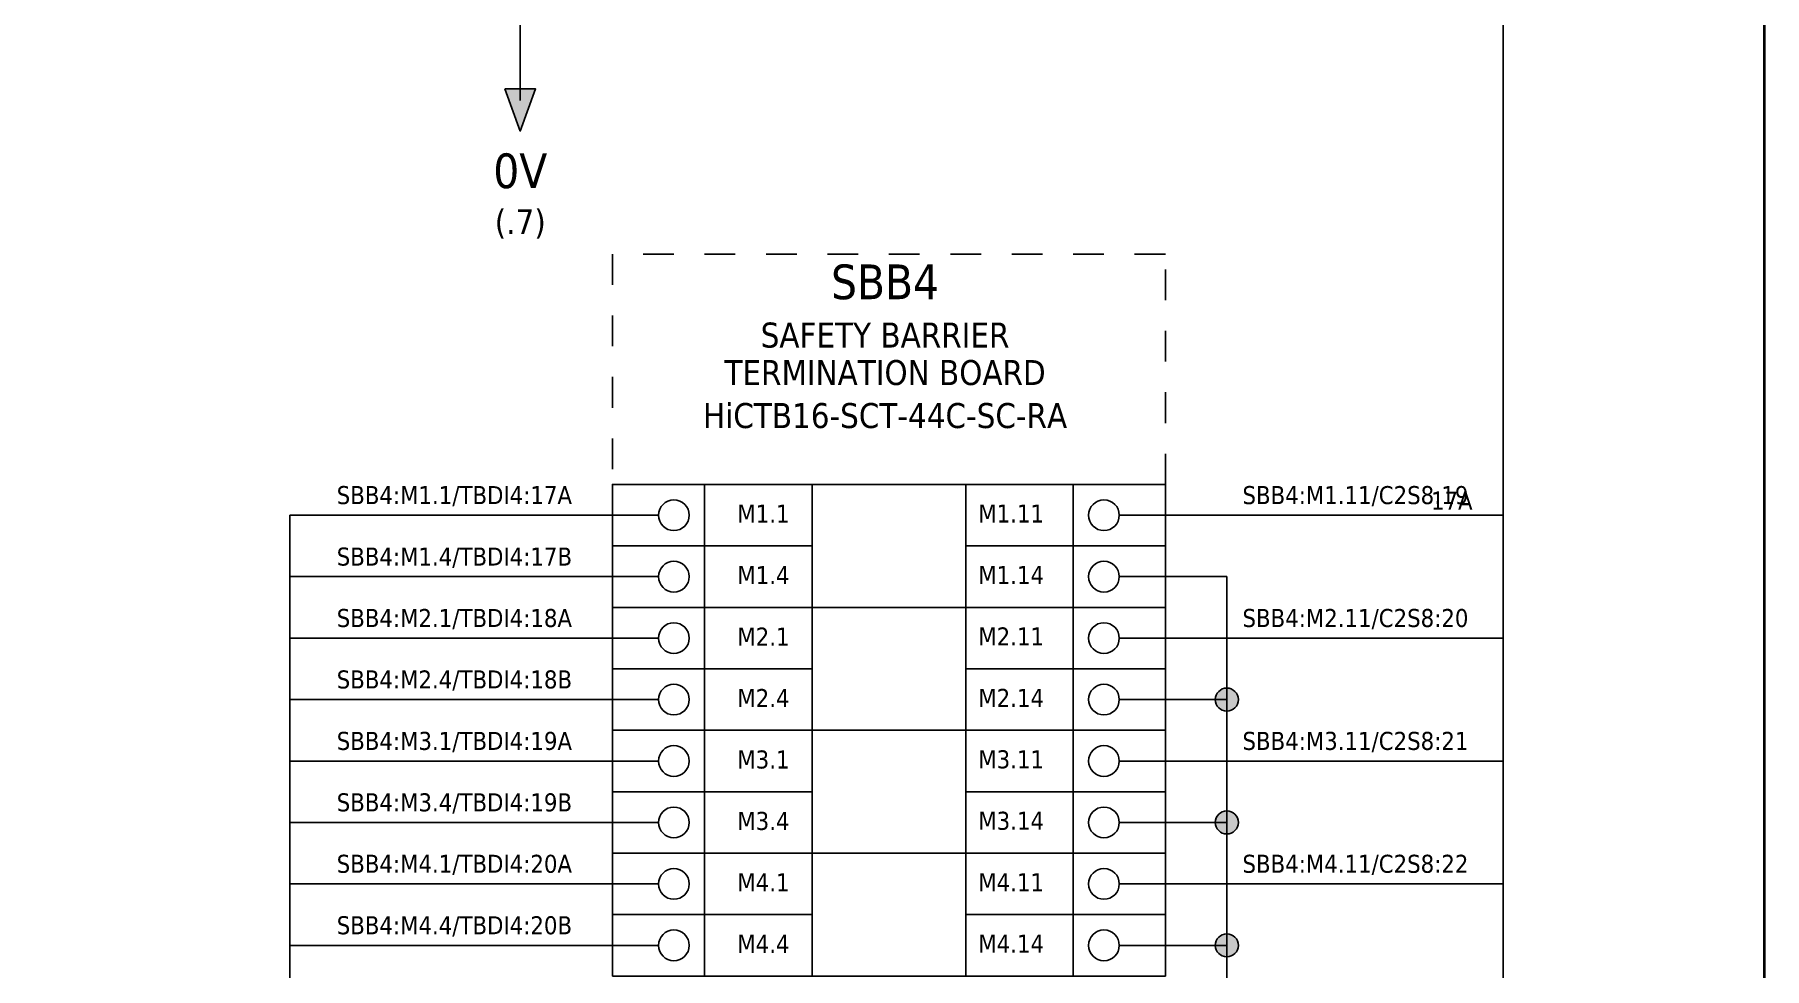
# Model space of a CAD drawing. Header units: millimetres. Extents: x 0 to 1792788, y -13 to 262234.
# Drawn here: x 307.4 to 420, y 125.5 to 186.3 of the extents above; entities that cross this region are included whole.
import ezdxf
from ezdxf.enums import TextEntityAlignment as Align

# ---------------------------------------------------------------- set-up
doc = ezdxf.new("R2010")
doc.units = ezdxf.units.MM
doc.linetypes.add('EPL_DASH', pattern=[1, 0.5, -0.5])
for name, color, linetype, lineweight in [('EPLAN201', 7, 'Continuous', 35), ('EPLAN300', 5, 'Continuous', 25), ('EPLAN303', 6, 'Continuous', 25), ('EPLAN306', 6, 'EPL_DASH', 25), ('EPLAN311', 7, 'Continuous', 25), ('EPLAN317', 7, 'Continuous', 25), ('EPLAN318', 7, 'Continuous', 25), ('EPLAN400', 5, 'Continuous', 35), ('EPLAN403', 5, 'Continuous', 35), ('EPLAN405', 7, 'Continuous', 25), ('EPLAN421', 5, 'Continuous', 35), ('EPLAN429', 251, 'Continuous', 35), ('EPLAN440', 73, 'Continuous', 35), ('EPLAN441', 73, 'Continuous', 35), ('EPLAN442', 73, 'Continuous', 35), ('EPLAN451', 7, 'Continuous', 35), ('EPLAN452', 7, 'Continuous', 35), ('EPLAN453', 7, 'Continuous', 35), ('EPLAN500', 7, 'Continuous', 35), ('EPLAN501', 7, 'Continuous', 35), ('EPLAN502', 7, 'Continuous', 35), ('EPLAN503', 7, 'Continuous', 35), ('EPLAN504', 7, 'Continuous', 35)]:
    doc.layers.add(name, color=color, linetype=linetype, lineweight=lineweight)
doc.styles.add('Tahoma', font='')
doc.styles.get('Tahoma').set_extended_font_data('Tahoma')

# ---------------------------------------------------------------- blocks, each defined once
blk = doc.blocks.new('EPLFRAME')
at = {"layer": 'EPLAN201', "linetype": 'Continuous', "lineweight": 35, "ltscale": 4}
blk.add_lwpolyline([(0, 0), (420, 0), (420, 297), (0, 297)], close=True, dxfattribs=at)
at = {"layer": 'EPLAN451', "color": 7, "style": 'Tahoma'}
for tag, p, height in [('14_10014', (101, 12), 2.26), ('14_10015', (185, 12), 2.26), ('14_10011', (101, 5), 2.26), ('14_10013', (332, 5), 1.63), ('14_10151', (73, 1), 1.63), ('14_10300', (415, 1), 1.63)]:
    blk.add_attdef(tag, p, '', height=height, dxfattribs=at)
blk.add_attdef('4_25020', text='', height=1.63, dxfattribs=at).set_placement((413, 1), align=Align.RIGHT)
at = {"layer": 'EPLAN452', "color": 7, "style": 'Tahoma'}
for tag, p, height in [('4_11041', (1, 17), 2.26), ('4_11071[1]', (1, 13), 1.63), ('4_11074[1]', (21, 13), 1.63), ('4_11070[1]', (41, 13), 1.63), ('4_11024', (73, 13), 1.63), ('4_20132_1001', (374, 13), 1.63), ('4_11011', (231, 12), 2.26), ('4_11030', (301, 12), 2.26), ('4_11071[2]', (1, 9), 1.63), ('4_11074[2]', (21, 9), 1.63), ('4_11070[2]', (41, 9), 1.63), ('4_11022', (73, 9), 1.63), ('4_20134_1001', (374, 9), 1.63), ('4_11071[3]', (1, 5), 1.63), ('4_11074[3]', (21, 5), 1.63), ('4_11070[3]', (41, 5), 1.63), ('4_11080', (73, 5), 1.63), ('4_11059', (301, 5), 1.63)]:
    blk.add_attdef(tag, p, '', height=height, dxfattribs=at)
for tag, height, p in [('4_11040', 2.26, (419, 17)), ('4_11000', 1.63, (419, 5)), ('4_11085', 1.63, (141, 1)), ('4_11086', 1.63, (183, 1))]:
    blk.add_attdef(tag, text='', height=height, dxfattribs=at).set_placement(p, align=Align.RIGHT)
at = {"layer": 'EPLAN453', "color": 7, "style": 'Tahoma'}
for tag, p in [('53_19005_1', (21, 293)), ('53_19005', (63, 293)), ('53_19005_8', (105, 293)), ('53_19005_6', (147, 293)), ('53_19005_7', (189, 293)), ('53_19005_9', (231, 293)), ('53_19005_3', (273, 293)), ('53_19005_2', (315, 293)), ('53_19005_4', (357, 293)), ('53_19005_5', (399, 293))]:
    blk.add_attdef(tag, text='', height=1.35, dxfattribs=at).set_placement(p, align=Align.BOTTOM_CENTER)
blk = doc.blocks.new('EPLSYM_LibrarySPECIAL_Symbol1_Variant0_Placement1_1')
at = {"layer": 'EPLAN306', "lineweight": 25, "ltscale": 4}
blk.add_lwpolyline([(0, -143), (36, -143), (36, 0), (0, 0)], close=True, dxfattribs=at)
at = {"layer": 'EPLAN400', "color": 5, "style": 'Tahoma'}
blk.add_attdef('17_20010', text='', height=2.2575, dxfattribs=at).set_placement((-1.5, -0.9515), align=Align.TOP_CENTER)
at = {"layer": 'EPLAN440', "color": 73, "style": 'Tahoma'}
blk.add_attdef('17_20300', text='', height=1.6254, dxfattribs=at).set_placement((-1.5, -4.57508), align=Align.TOP_RIGHT)
at = {"layer": 'EPLAN500', "color": 7, "style": 'Tahoma'}
blk.add_attdef('17_20027', text='', height=1.6254, dxfattribs=at).set_placement((-1.5, -7.43762), align=Align.TOP_CENTER)
at = {"layer": 'EPLAN501', "color": 7, "style": 'Tahoma'}
blk.add_attdef('17_20011', text='', height=1.6254, dxfattribs=at).set_placement((-1.5, -12.67508), align=Align.TOP_CENTER)
at = {"layer": 'EPLAN502', "color": 7, "style": 'Tahoma'}
blk.add_attdef('17_20025', text='', height=1.6254, dxfattribs=at).set_placement((-1.5, -15.37508), align=Align.TOP_RIGHT)
at = {"layer": 'EPLAN503', "color": 7, "style": 'Tahoma'}
blk.add_attdef('17_20024', text='', height=1.6254, dxfattribs=at).set_placement((-1.5, -18.07508), align=Align.TOP_RIGHT)
at = {"layer": 'EPLAN504', "color": 7, "style": 'Tahoma'}
blk.add_attdef('17_20901[1]', text='', height=1.6254, dxfattribs=at).set_placement((-1.5, -9.97508), align=Align.TOP_RIGHT)
blk = doc.blocks.new('EPLSYM_LibrarySPECIAL_Symbol13_Variant1_Placement1')
at = {"layer": 'EPLAN303', "lineweight": 25, "ltscale": 4}
blk.add_line((-4, 0), (-1, 0), dxfattribs=at)
blk.add_circle((0, 0), 1, dxfattribs=at)
at = {"layer": 'EPLAN421', "color": 5, "style": 'Tahoma'}
blk.add_attdef('17_20039', text='', height=1.1739, dxfattribs=at).set_placement((-2.3, 4), align=Align.BOTTOM_RIGHT)
at = {"layer": 'EPLAN429', "color": 251, "style": 'Tahoma'}
blk.add_attdef('17_20011', text='', height=1.6254, dxfattribs=at).set_placement((76.87, -0.16254), align=Align.MIDDLE_LEFT)
at = {"layer": 'EPLAN441', "color": 73, "style": 'Tahoma'}
blk.add_attdef('17_20301', text='', height=1.6254, dxfattribs=at).set_placement((33.62, -0.16254), align=Align.MIDDLE_LEFT)
blk = doc.blocks.new('EPLSYM_LibrarySPECIAL_Symbol13_Variant3_Placement1')
at = {"layer": 'EPLAN303', "lineweight": 25, "ltscale": 4}
blk.add_line((4, 0), (1, 0), dxfattribs=at)
blk.add_circle((0, 0), 1, dxfattribs=at)
at = {"layer": 'EPLAN421', "color": 5, "style": 'Tahoma'}
blk.add_attdef('17_20039', text='', height=1.1739, dxfattribs=at).set_placement((2.3, 4), align=Align.BOTTOM_LEFT)
at = {"layer": 'EPLAN429', "color": 251, "style": 'Tahoma'}
blk.add_attdef('17_20011', text='', height=1.6254, dxfattribs=at).set_placement((-76.87, -0.16254), align=Align.MIDDLE_RIGHT)
at = {"layer": 'EPLAN441', "color": 73, "style": 'Tahoma'}
blk.add_attdef('17_20301', text='', height=1.6254, dxfattribs=at).set_placement((-33.62, -0.16254), align=Align.MIDDLE_RIGHT)
blk = doc.blocks.new('EPLSYM_LibrarySPECIAL_Symbol308_Variant0_Placement0')
at = {"layer": 'EPLAN405', "color": 7, "style": 'Tahoma'}
for tag, p in [('17_31011', (1.5, 6.35)), ('17_31002', (1.5, 0.5))]:
    blk.add_attdef(tag, text='', height=1.17, dxfattribs=at).set_placement(p, align=Align.BOTTOM_LEFT)
for tag, p in [('17_31004', (1.5, 4.4)), ('17_31003', (1.5, 2.45))]:
    blk.add_attdef(tag, p, '', height=1.17, dxfattribs=at)
blk = doc.blocks.new('EPLSYM_LibrarySPECIAL_Symbol8_Variant3_Placement1')
at = {"layer": 'EPLAN311', "linetype": 'Continuous', "ltscale": 4}
blk.add_hatch(color=256, dxfattribs=at).paths.add_polyline_path([(-1, 0.75), (0, -2), (1, 0.75)], flags=0)
blk.add_line((0, 2), (0, 0.75), dxfattribs=at)
blk.add_lwpolyline([(-1, 0.75), (0, -2), (1, 0.75)], close=True, dxfattribs=at)
at = {"layer": 'EPLAN403', "color": 5, "style": 'Tahoma'}
blk.add_attdef('70_20010', text='', height=2.2575, dxfattribs=at).set_placement((0, -3.22575), align=Align.MIDDLE_LEFT)
at = {"layer": 'EPLAN442', "color": 73, "style": 'Tahoma'}
blk.add_attdef('70_24300', text='', height=1.6254, dxfattribs=at).set_placement((0, -6.91254), align=Align.MIDDLE_LEFT)

msp = doc.modelspace()

# ---------------------------------------------------------------- hatches: boundary and pattern name
at = {"layer": 'EPLAN311', "linetype": 'Continuous', "lineweight": 25, "ltscale": 4}
h = msp.add_hatch(color=7, dxfattribs=at)
edge = h.paths.add_edge_path(flags=0)
edge.add_arc((385, 143), 0.75, 0, 360)
h = msp.add_hatch(color=7, dxfattribs=at)
edge = h.paths.add_edge_path(flags=0)
edge.add_arc((385, 135), 0.75, 0, 360)
h = msp.add_hatch(color=7, dxfattribs=at)
edge = h.paths.add_edge_path(flags=0)
edge.add_arc((385, 127), 0.75, 0, 360)

# ---------------------------------------------------------------- linework, layer by layer
at = {"layer": 'EPLAN300', "lineweight": 25, "ltscale": 4}
for points in [[(345, 153), (351, 153), (351, 157), (345, 157)], [(351, 149), (375, 149), (375, 157), (351, 157)], [(351, 153), (358, 153), (358, 157), (351, 157)], [(368, 153), (375, 153), (375, 157), (368, 157)], [(375, 153), (381, 153), (381, 157), (375, 157)], [(345, 149), (351, 149), (351, 153), (345, 153)], [(351, 149), (358, 149), (358, 153), (351, 153)], [(368, 149), (375, 149), (375, 153), (368, 153)], [(375, 149), (381, 149), (381, 153), (375, 153)], [(345, 145), (351, 145), (351, 149), (345, 149)], [(351, 141), (375, 141), (375, 149), (351, 149)], [(351, 145), (358, 145), (358, 149), (351, 149)], [(368, 145), (375, 145), (375, 149), (368, 149)], [(375, 145), (381, 145), (381, 149), (375, 149)], [(345, 141), (351, 141), (351, 145), (345, 145)], [(351, 141), (358, 141), (358, 145), (351, 145)], [(368, 141), (375, 141), (375, 145), (368, 145)], [(375, 141), (381, 141), (381, 145), (375, 145)], [(345, 137), (351, 137), (351, 141), (345, 141)], [(351, 133), (375, 133), (375, 141), (351, 141)], [(351, 137), (358, 137), (358, 141), (351, 141)], [(368, 137), (375, 137), (375, 141), (368, 141)], [(375, 137), (381, 137), (381, 141), (375, 141)], [(345, 133), (351, 133), (351, 137), (345, 137)], [(351, 133), (358, 133), (358, 137), (351, 137)], [(368, 133), (375, 133), (375, 137), (368, 137)], [(375, 133), (381, 133), (381, 137), (375, 137)], [(345, 129), (351, 129), (351, 133), (345, 133)], [(351, 125), (375, 125), (375, 133), (351, 133)], [(351, 129), (358, 129), (358, 133), (351, 133)], [(368, 129), (375, 129), (375, 133), (368, 133)], [(375, 129), (381, 129), (381, 133), (375, 133)], [(345, 125), (351, 125), (351, 129), (345, 129)], [(351, 125), (358, 125), (358, 129), (351, 129)], [(368, 125), (375, 125), (375, 129), (368, 129)], [(375, 125), (381, 125), (381, 129), (375, 129)]]:
    msp.add_lwpolyline(points, close=True, dxfattribs=at)
at = {"layer": 'EPLAN311', "ltscale": 4}
for p, q in [((339, 198), (339, 182)), ((326, 155), (324, 155)), ((403, 155), (401, 155)), ((324, 151), (326, 151)), ((379, 151), (385, 151)), ((385, 151), (385, 143)), ((324, 147), (326, 147)), ((403, 147), (401, 147)), ((324, 143), (326, 143)), ((379, 143), (383, 143)), ((385, 143), (385, 135)), ((324, 139), (326, 139)), ((403, 139), (401, 139)), ((324, 135), (326, 135)), ((379, 135), (383, 135)), ((385, 135), (385, 127)), ((324, 131), (326, 131)), ((403, 131), (401, 131)), ((324, 127), (326, 127)), ((379, 127), (383, 127)), ((385, 127), (385, 119))]:
    msp.add_line(p, q, dxfattribs=at)
at = {"layer": 'EPLAN311', "color": 7, "ltscale": 4}
for p, q in [((347, 155), (324, 155)), ((379, 155), (403, 155)), ((347, 151), (324, 151)), ((347, 147), (324, 147)), ((379, 147), (403, 147)), ((347, 143), (324, 143)), ((347, 139), (324, 139)), ((379, 139), (403, 139)), ((347, 135), (324, 135)), ((347, 131), (324, 131)), ((379, 131), (403, 131)), ((347, 127), (324, 127))]:
    msp.add_line(p, q, dxfattribs=at)
at = {"layer": 'EPLAN311', "color": 7, "linetype": 'Continuous', "lineweight": 25, "ltscale": 4}
for p, q in [((383, 151), (385, 151)), ((385, 151), (385, 149)), ((385, 145), (385, 141)), ((383, 143), (385, 143)), ((385, 137), (385, 133)), ((383, 135), (385, 135)), ((385, 129), (385, 125)), ((383, 127), (385, 127))]:
    msp.add_line(p, q, dxfattribs=at)
for centre in [(385, 143), (385, 135), (385, 127)]:
    msp.add_circle(centre, 0.75, dxfattribs=at)
at = {"layer": 'EPLAN317', "lineweight": 25, "ltscale": 4}
for p, q in [((403, 190), (403, 155)), ((403, 157), (403, 153)), ((324, 155), (324, 151)), ((324, 155), (324, 153)), ((403, 147), (403, 155)), ((324, 153), (324, 149)), ((324, 151), (324, 147)), ((324, 149), (324, 145)), ((403, 149), (403, 145)), ((324, 147), (324, 143)), ((403, 147), (403, 139)), ((324, 145), (324, 141)), ((324, 143), (324, 139)), ((324, 141), (324, 137)), ((403, 141), (403, 137)), ((324, 139), (324, 135)), ((403, 139), (403, 131)), ((324, 137), (324, 133)), ((324, 135), (324, 131)), ((324, 133), (324, 129)), ((403, 133), (403, 129)), ((324, 131), (324, 127)), ((403, 131), (403, 123)), ((324, 129), (324, 125)), ((324, 127), (324, 123))]:
    msp.add_line(p, q, dxfattribs=at)

# ---------------------------------------------------------------- block references
msp.add_blockref('EPLFRAME', (0, 0))
ref = msp.add_blockref('EPLSYM_LibrarySPECIAL_Symbol8_Variant3_Placement1', (339, 182))
ref.add_attrib('70_20010', '0V', dxfattribs={"layer": 'EPLAN403', "color": 5, "height": 2.257, "style": 'Tahoma'}).set_placement((339, 178.55), align=Align.TOP_CENTER)
ref.add_attrib('70_24300', '(.7)', dxfattribs={"layer": 'EPLAN442', "color": 73, "height": 1.625, "style": 'Tahoma'}).set_placement((339, 174.92), align=Align.TOP_CENTER)
ref = msp.add_blockref('EPLSYM_LibrarySPECIAL_Symbol1_Variant0_Placement1_1', (345, 172))
ref.add_attrib('17_20010', 'SBB4', dxfattribs={"layer": 'EPLAN400', "color": 5, "height": 2.257, "style": 'Tahoma'}).set_placement((362.75, 171.32), align=Align.TOP_CENTER)
ref.add_attrib('17_20027', 'SAFETY BARRIER', dxfattribs={"layer": 'EPLAN500', "color": 7, "height": 1.6254, "style": 'Tahoma'}).set_placement((362.75, 167.54), align=Align.TOP_CENTER)
ref.add_attrib('17_20011', 'HiCTB16-SCT-44C-SC-RA', dxfattribs={"layer": 'EPLAN501', "color": 7, "height": 1.6254, "style": 'Tahoma'}).set_placement((362.75, 162.3), align=Align.TOP_CENTER)
ref.add_attrib('17_20027/1', 'TERMINATION BOARD', dxfattribs={"layer": 'EPLAN500', "color": 7, "height": 1.6254, "style": 'Tahoma'}).set_placement((362.75, 165.1), align=Align.TOP_CENTER)
ref = msp.add_blockref('EPLSYM_LibrarySPECIAL_Symbol308_Variant0_Placement0', (327, 155))
ref.add_attrib('17_31011', 'SBB4:M1.1/TBDI4:17A', dxfattribs={"layer": 'EPLAN405', "color": 7, "height": 1.1739, "style": 'Tahoma'}).set_placement((327.05, 155.37), align=Align.BOTTOM_LEFT)
ref = msp.add_blockref('EPLSYM_LibrarySPECIAL_Symbol308_Variant0_Placement0', (385.97, 155))
ref.add_attrib('17_31011', 'SBB4:M1.11/C2S8:19', dxfattribs={"layer": 'EPLAN405', "color": 7, "height": 1.1739, "style": 'Tahoma'}).set_placement((386.02, 155.37), align=Align.BOTTOM_LEFT)
ref = msp.add_blockref('EPLSYM_LibrarySPECIAL_Symbol13_Variant1_Placement1', (349, 155))
ref.add_attrib('17_20039', 'M1.1', dxfattribs={"layer": 'EPLAN421', "color": 5, "height": 1.174, "style": 'Tahoma'}).set_placement((356.53, 154.16), align=Align.BOTTOM_RIGHT)
ref = msp.add_blockref('EPLSYM_LibrarySPECIAL_Symbol13_Variant3_Placement1', (377, 155))
ref.add_attrib('17_20039', 'M1.11', dxfattribs={"layer": 'EPLAN421', "color": 5, "height": 1.174, "style": 'Tahoma'}).set_placement((368.82, 154.17), align=Align.BOTTOM_LEFT)
ref = msp.add_blockref('EPLSYM_LibrarySPECIAL_Symbol308_Variant0_Placement0', (327, 151))
ref.add_attrib('17_31011', 'SBB4:M1.4/TBDI4:17B', dxfattribs={"layer": 'EPLAN405', "color": 7, "height": 1.1739, "style": 'Tahoma'}).set_placement((327.05, 151.37), align=Align.BOTTOM_LEFT)
ref = msp.add_blockref('EPLSYM_LibrarySPECIAL_Symbol13_Variant1_Placement1', (349, 151))
ref.add_attrib('17_20039', 'M1.4', dxfattribs={"layer": 'EPLAN421', "color": 5, "height": 1.174, "style": 'Tahoma'}).set_placement((356.53, 150.16), align=Align.BOTTOM_RIGHT)
ref = msp.add_blockref('EPLSYM_LibrarySPECIAL_Symbol13_Variant3_Placement1', (377, 151))
ref.add_attrib('17_20039', 'M1.14', dxfattribs={"layer": 'EPLAN421', "color": 5, "height": 1.174, "style": 'Tahoma'}).set_placement((368.82, 150.17), align=Align.BOTTOM_LEFT)
ref = msp.add_blockref('EPLSYM_LibrarySPECIAL_Symbol308_Variant0_Placement0', (327, 147))
ref.add_attrib('17_31011', 'SBB4:M2.1/TBDI4:18A', dxfattribs={"layer": 'EPLAN405', "color": 7, "height": 1.1739, "style": 'Tahoma'}).set_placement((327.05, 147.37), align=Align.BOTTOM_LEFT)
ref = msp.add_blockref('EPLSYM_LibrarySPECIAL_Symbol308_Variant0_Placement0', (385.97, 147))
ref.add_attrib('17_31011', 'SBB4:M2.11/C2S8:20', dxfattribs={"layer": 'EPLAN405', "color": 7, "height": 1.1739, "style": 'Tahoma'}).set_placement((386.02, 147.37), align=Align.BOTTOM_LEFT)
ref = msp.add_blockref('EPLSYM_LibrarySPECIAL_Symbol13_Variant1_Placement1', (349, 147))
ref.add_attrib('17_20039', 'M2.1', dxfattribs={"layer": 'EPLAN421', "color": 5, "height": 1.174, "style": 'Tahoma'}).set_placement((356.53, 146.16), align=Align.BOTTOM_RIGHT)
ref = msp.add_blockref('EPLSYM_LibrarySPECIAL_Symbol13_Variant3_Placement1', (377, 147))
ref.add_attrib('17_20039', 'M2.11', dxfattribs={"layer": 'EPLAN421', "color": 5, "height": 1.174, "style": 'Tahoma'}).set_placement((368.82, 146.17), align=Align.BOTTOM_LEFT)
ref = msp.add_blockref('EPLSYM_LibrarySPECIAL_Symbol308_Variant0_Placement0', (327, 143))
ref.add_attrib('17_31011', 'SBB4:M2.4/TBDI4:18B', dxfattribs={"layer": 'EPLAN405', "color": 7, "height": 1.1739, "style": 'Tahoma'}).set_placement((327.05, 143.37), align=Align.BOTTOM_LEFT)
ref = msp.add_blockref('EPLSYM_LibrarySPECIAL_Symbol13_Variant1_Placement1', (349, 143))
ref.add_attrib('17_20039', 'M2.4', dxfattribs={"layer": 'EPLAN421', "color": 5, "height": 1.174, "style": 'Tahoma'}).set_placement((356.53, 142.16), align=Align.BOTTOM_RIGHT)
ref = msp.add_blockref('EPLSYM_LibrarySPECIAL_Symbol13_Variant3_Placement1', (377, 143))
ref.add_attrib('17_20039', 'M2.14', dxfattribs={"layer": 'EPLAN421', "color": 5, "height": 1.174, "style": 'Tahoma'}).set_placement((368.82, 142.17), align=Align.BOTTOM_LEFT)
ref = msp.add_blockref('EPLSYM_LibrarySPECIAL_Symbol308_Variant0_Placement0', (327, 139))
ref.add_attrib('17_31011', 'SBB4:M3.1/TBDI4:19A', dxfattribs={"layer": 'EPLAN405', "color": 7, "height": 1.1739, "style": 'Tahoma'}).set_placement((327.05, 139.37), align=Align.BOTTOM_LEFT)
ref = msp.add_blockref('EPLSYM_LibrarySPECIAL_Symbol308_Variant0_Placement0', (385.97, 139))
ref.add_attrib('17_31011', 'SBB4:M3.11/C2S8:21', dxfattribs={"layer": 'EPLAN405', "color": 7, "height": 1.1739, "style": 'Tahoma'}).set_placement((386.02, 139.37), align=Align.BOTTOM_LEFT)
ref = msp.add_blockref('EPLSYM_LibrarySPECIAL_Symbol13_Variant1_Placement1', (349, 139))
ref.add_attrib('17_20039', 'M3.1', dxfattribs={"layer": 'EPLAN421', "color": 5, "height": 1.174, "style": 'Tahoma'}).set_placement((356.53, 138.16), align=Align.BOTTOM_RIGHT)
ref = msp.add_blockref('EPLSYM_LibrarySPECIAL_Symbol13_Variant3_Placement1', (377, 139))
ref.add_attrib('17_20039', 'M3.11', dxfattribs={"layer": 'EPLAN421', "color": 5, "height": 1.174, "style": 'Tahoma'}).set_placement((368.82, 138.17), align=Align.BOTTOM_LEFT)
ref = msp.add_blockref('EPLSYM_LibrarySPECIAL_Symbol308_Variant0_Placement0', (327, 135))
ref.add_attrib('17_31011', 'SBB4:M3.4/TBDI4:19B', dxfattribs={"layer": 'EPLAN405', "color": 7, "height": 1.1739, "style": 'Tahoma'}).set_placement((327.05, 135.37), align=Align.BOTTOM_LEFT)
ref = msp.add_blockref('EPLSYM_LibrarySPECIAL_Symbol13_Variant1_Placement1', (349, 135))
ref.add_attrib('17_20039', 'M3.4', dxfattribs={"layer": 'EPLAN421', "color": 5, "height": 1.174, "style": 'Tahoma'}).set_placement((356.53, 134.16), align=Align.BOTTOM_RIGHT)
ref = msp.add_blockref('EPLSYM_LibrarySPECIAL_Symbol13_Variant3_Placement1', (377, 135))
ref.add_attrib('17_20039', 'M3.14', dxfattribs={"layer": 'EPLAN421', "color": 5, "height": 1.174, "style": 'Tahoma'}).set_placement((368.82, 134.17), align=Align.BOTTOM_LEFT)
ref = msp.add_blockref('EPLSYM_LibrarySPECIAL_Symbol308_Variant0_Placement0', (327, 131))
ref.add_attrib('17_31011', 'SBB4:M4.1/TBDI4:20A', dxfattribs={"layer": 'EPLAN405', "color": 7, "height": 1.1739, "style": 'Tahoma'}).set_placement((327.05, 131.37), align=Align.BOTTOM_LEFT)
ref = msp.add_blockref('EPLSYM_LibrarySPECIAL_Symbol308_Variant0_Placement0', (385.97, 131))
ref.add_attrib('17_31011', 'SBB4:M4.11/C2S8:22', dxfattribs={"layer": 'EPLAN405', "color": 7, "height": 1.1739, "style": 'Tahoma'}).set_placement((386.02, 131.37), align=Align.BOTTOM_LEFT)
ref = msp.add_blockref('EPLSYM_LibrarySPECIAL_Symbol13_Variant1_Placement1', (349, 131))
ref.add_attrib('17_20039', 'M4.1', dxfattribs={"layer": 'EPLAN421', "color": 5, "height": 1.174, "style": 'Tahoma'}).set_placement((356.53, 130.16), align=Align.BOTTOM_RIGHT)
ref = msp.add_blockref('EPLSYM_LibrarySPECIAL_Symbol13_Variant3_Placement1', (377, 131))
ref.add_attrib('17_20039', 'M4.11', dxfattribs={"layer": 'EPLAN421', "color": 5, "height": 1.174, "style": 'Tahoma'}).set_placement((368.82, 130.17), align=Align.BOTTOM_LEFT)
ref = msp.add_blockref('EPLSYM_LibrarySPECIAL_Symbol308_Variant0_Placement0', (327, 127))
ref.add_attrib('17_31011', 'SBB4:M4.4/TBDI4:20B', dxfattribs={"layer": 'EPLAN405', "color": 7, "height": 1.1739, "style": 'Tahoma'}).set_placement((327.05, 127.37), align=Align.BOTTOM_LEFT)
ref = msp.add_blockref('EPLSYM_LibrarySPECIAL_Symbol13_Variant1_Placement1', (349, 127))
ref.add_attrib('17_20039', 'M4.4', dxfattribs={"layer": 'EPLAN421', "color": 5, "height": 1.174, "style": 'Tahoma'}).set_placement((356.53, 126.16), align=Align.BOTTOM_RIGHT)
ref = msp.add_blockref('EPLSYM_LibrarySPECIAL_Symbol13_Variant3_Placement1', (377, 127))
ref.add_attrib('17_20039', 'M4.14', dxfattribs={"layer": 'EPLAN421', "color": 5, "height": 1.174, "style": 'Tahoma'}).set_placement((368.82, 126.17), align=Align.BOTTOM_LEFT)

# ---------------------------------------------------------------- texts
at = {"layer": 'EPLAN318', "color": 7, "style": 'Tahoma'}
msp.add_text('17A', height=1.174, dxfattribs=at).set_placement((401, 155), align=Align.BOTTOM_RIGHT)

doc.saveas('drawing.dxf')
